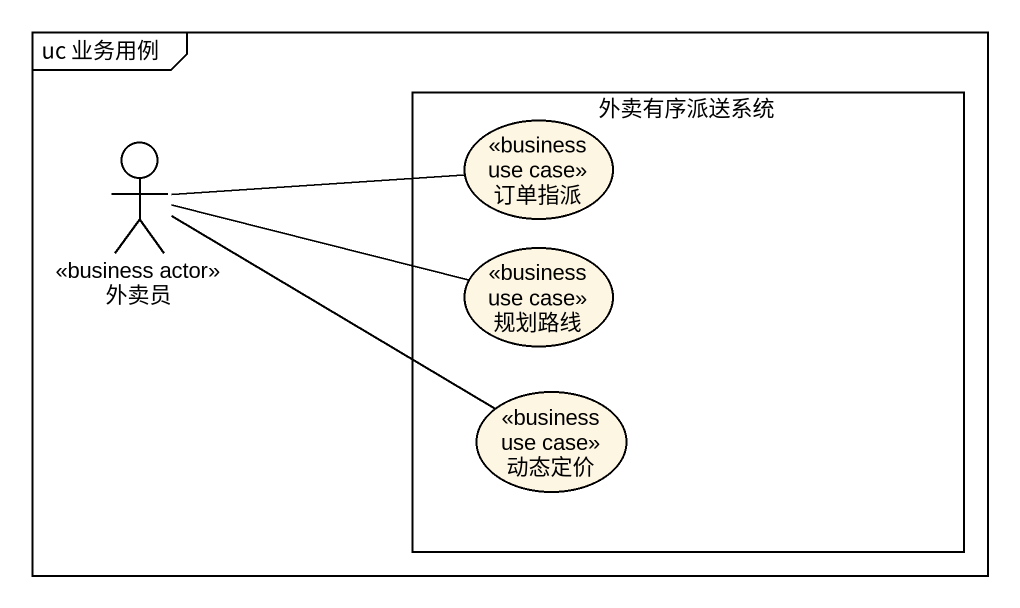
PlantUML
@startuml
mainframe uc 业务用例
rectangle 外卖有序派送系统 {
  usecase 订单指派 <<business use case>>
  usecase 规划路线 <<business use case>>
  usecase 动态定价 <<business use case>>
}
actor 外卖员 <<business actor>>
外卖员 -right- 订单指派
外卖员 -right- 规划路线
外卖员 -right- 动态定价
@enduml
